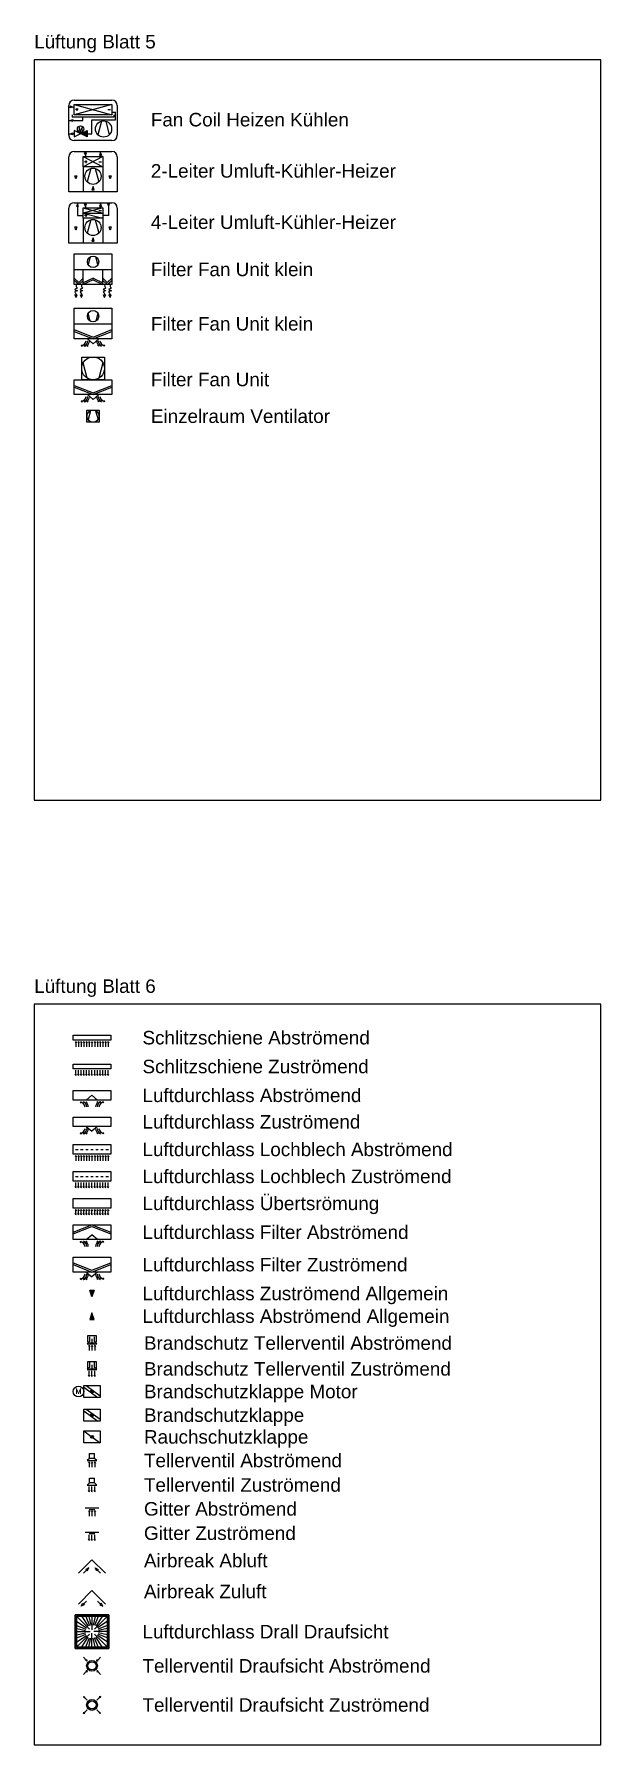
# Model space of a CAD drawing. Header units: millimetres. Extents: x 5800 to 16300, y -122162 to 14524.
# Drawn here: x 5800 to 16300, y -87164 to -55471 of the extents above; entities that cross this region are included whole.
import ezdxf
from ezdxf.enums import TextEntityAlignment as Align

# ---------------------------------------------------------------- set-up
doc = ezdxf.new("R2010")
doc.units = ezdxf.units.MM
doc.styles.add('Romans', font='Romans.shx')
doc.styles.get("Standard").update_dxf_attribs({"font": 'arial.ttf'})

# ---------------------------------------------------------------- blocks, each defined once
blk = doc.blocks.new('Einzelraum Ventilator')
for p, q in [((-112, -112), (-112, 112)), ((-112, 112), (112, 112)), ((-49, 101), (-93, -63)), ((49, 101), (93, -63)), ((112, 112), (112, -112)), ((112, -112), (-112, -112))]:
    blk.add_line(p, q)
blk.add_circle((0, 0), 113)
blk = doc.blocks.new('Luftdurchlass Drall Draufsicht')
at = {"ltscale": 0.35}
for p, q in [((-312, 311), (311, 311)), ((-312, 311, -12), (311, 311, -12)), ((-312, -312), (-312, 311)), ((-312, 311), (-312, 311, -12)), ((-312, 311, -12), (-312, -312, -12)), ((-312, 311), (311, 311)), ((-312, 311), (311, 311)), ((-312, -312), (-312, 311)), ((-312, 311), (-312, 311)), ((-312, 311), (-312, -312)), ((-285, 285, 350), (285, 285, 350)), ((-285, 285), (285, 285)), ((-285, -285, 350), (-285, 285, 350)), ((-285, 285, 350), (-285, 285)), ((-285, 285), (-285, -285)), ((-285, 285), (285, 285)), ((-285, 285), (285, 285)), ((-285, -285), (-285, 285)), ((-285, 285), (-285, 285)), ((-285, 285), (-285, -285)), ((285, -285, 350), (285, 285, 350)), ((285, 285, 350), (285, 285)), ((285, 285), (285, -285)), ((285, -285), (285, 285)), ((285, 285), (285, 285)), ((285, 285), (285, -285)), ((311, -312), (311, 311)), ((311, 311), (311, 311, -12)), ((311, 311, -12), (311, -312, -12)), ((311, -312), (311, 311)), ((311, 311), (311, 311)), ((311, 311), (311, -312)), ((-312, -312, -12), (311, -312, -12)), ((-312, -312), (311, -312)), ((-312, -312, -12), (-312, -312)), ((-312, -312, -12), (-312, -312, -12)), ((-312, -312), (311, -312)), ((-312, -312), (311, -312)), ((-312, -312), (-312, -312)), ((-285, -285), (285, -285)), ((-285, -285, 350), (285, -285, 350)), ((-285, -285), (-285, -285, 350)), ((-285, -285), (-285, -285)), ((-285, -285), (285, -285)), ((-285, -285), (285, -285)), ((-285, -285), (-285, -285)), ((285, -285), (285, -285, 350)), ((285, -285), (285, -285)), ((285, -285), (285, -285)), ((311, -312, -12), (311, -312)), ((311, -312, -12), (311, -312, -12)), ((311, -312), (311, -312))]:
    blk.add_line(p, q, dxfattribs=at)
at = {"lineweight": 25, "ltscale": 0.25}
for p, q in [((-280, 280, -12), (-44, 44, -12)), ((-280, 280), (-44, 44)), ((-280, 187, -12), (-104, 69, -12)), ((-280, 187), (-104, 69)), ((-280, 116, -12), (-115, 48, -12)), ((-280, 116), (-115, 48)), ((-280, 56, -12), (-123, 24, -12)), ((-280, 56), (-123, 24)), ((-280, 0, -12), (-31, 0, -12)), ((-280, 0), (-31, 0)), ((-187, 280, -12), (-69, 104, -12)), ((-187, 280), (-69, 104)), ((-116, 280, -12), (-48, 115, -12)), ((-116, 280), (-48, 115)), ((-56, 280, -12), (-24, 123, -12)), ((-56, 280), (-24, 123)), ((0, 280, -12), (0, 31, -12)), ((0, 280), (0, 31)), ((56, 280, -12), (24, 123, -12)), ((56, 280), (24, 123)), ((280, 0, -12), (31, 0, -12)), ((280, 0), (31, 0)), ((280, 280, -12), (44, 44, -12)), ((280, 280), (44, 44)), ((116, 280, -12), (48, 115, -12)), ((116, 280), (48, 115)), ((187, 280, -12), (69, 104, -12)), ((187, 280), (69, 104)), ((280, 187, -12), (104, 69, -12)), ((280, 187), (104, 69)), ((280, 116, -12), (115, 48, -12)), ((280, 116), (115, 48)), ((280, 56, -12), (123, 24, -12)), ((280, 56), (123, 24)), ((-280, -56, -12), (-123, -24, -12)), ((-280, -56), (-123, -24)), ((-280, -280, -12), (-44, -44, -12)), ((-280, -280), (-44, -44)), ((-280, -116, -12), (-115, -48, -12)), ((-280, -116), (-115, -48)), ((-280, -187, -12), (-104, -69, -12)), ((-280, -187), (-104, -69)), ((-187, -280, -12), (-69, -104, -12)), ((-187, -280), (-69, -104)), ((-116, -280, -12), (-48, -115, -12)), ((-116, -280), (-48, -115)), ((-56, -280, -12), (-24, -123, -12)), ((-56, -280), (-24, -123)), ((0, -280, -12), (0, -31, -12)), ((0, -280), (0, -31)), ((56, -280, -12), (24, -123, -12)), ((56, -280), (24, -123)), ((280, -280, -12), (44, -44, -12)), ((280, -280), (44, -44)), ((116, -280, -12), (48, -115, -12)), ((116, -280), (48, -115)), ((187, -280, -12), (69, -104, -12)), ((187, -280), (69, -104)), ((280, -187, -12), (104, -69, -12)), ((280, -187), (104, -69)), ((280, -116, -12), (115, -48, -12)), ((280, -116), (115, -48)), ((280, -56, -12), (123, -24, -12)), ((280, -56), (123, -24))]:
    blk.add_line(p, q, dxfattribs=at)
at = {"ltscale": 0.35}
for points in [[(-312, -312), (311, -312), (311, 311), (-312, 311)], [(-312, 311), (311, 311), (311, 311, -12), (-312, 311, -12)], [(-312, 311, -12), (311, 311, -12), (311, -312, -12), (-312, -312, -12)], [(-312, -312, -12), (-312, -312), (-312, 311), (-312, 311, -12)], [(-285, -285, 350), (285, -285, 350), (285, 285, 350), (-285, 285, 350)], [(-285, 285, 350), (285, 285, 350), (285, 285), (-285, 285)], [(-285, 285), (285, 285), (285, -285), (-285, -285)], [(-285, -285), (-285, -285, 350), (-285, 285, 350), (-285, 285)], [(285, 285), (285, 285, 350), (285, -285, 350), (285, -285)], [(311, 311, -12), (311, 311), (311, -312), (311, -312, -12)], [(-312, -312, -12), (311, -312, -12), (311, -312), (-312, -312)], [(-285, -285), (285, -285), (285, -285, 350), (-285, -285, 350)]]:
    blk.add_3dface(points, dxfattribs=at)
blk = doc.blocks.new('Tellerventil Draufsicht Abströmend')
h = blk.add_hatch(color=256)
h.dxf.hatch_style = 1
h.paths.add_polyline_path([(-97, 115), (-115, 97), (-88, 88)])
h = blk.add_hatch(color=256)
h.dxf.hatch_style = 1
h.paths.add_polyline_path([(115, 97), (97, 115), (88, 88)])
h = blk.add_hatch(color=256)
h.dxf.hatch_style = 1
h.paths.add_polyline_path([(-115, -97), (-97, -115), (-88, -88)])
h = blk.add_hatch(color=256)
h.dxf.hatch_style = 1
h.paths.add_polyline_path([(97, -115), (115, -97), (88, -88)])
for p, q in [((-159, 159), (-106, 106)), ((-97, 115), (-115, 97)), ((-88, 88), (-115, 97)), ((-88, 88), (-97, 115)), ((88, 88), (97, 115)), ((88, 88), (115, 97)), ((115, 97), (97, 115)), ((159, 159), (106, 106)), ((-159, -159), (-106, -106)), ((-88, -88), (-115, -97)), ((-115, -97), (-97, -115)), ((-88, -88), (-97, -115)), ((88, -88), (115, -97)), ((88, -88), (97, -115)), ((97, -115), (115, -97)), ((159, -159), (106, -106))]:
    blk.add_line(p, q)
for radius in [100, 75]:
    blk.add_circle((0, 0), radius)
blk = doc.blocks.new('Tellerventil Draufsicht Zuströmend')
h = blk.add_hatch(color=256)
h.dxf.hatch_style = 1
h.paths.add_polyline_path([(-150, 133), (-133, 150), (-159, 159)])
h = blk.add_hatch(color=256)
h.dxf.hatch_style = 1
h.paths.add_polyline_path([(133, 150), (150, 133), (159, 159)])
h = blk.add_hatch(color=256)
h.dxf.hatch_style = 1
h.paths.add_polyline_path([(-133, -150), (-150, -133), (-159, -159)])
h = blk.add_hatch(color=256)
h.dxf.hatch_style = 1
h.paths.add_polyline_path([(150, -133), (133, -150), (159, -159)])
for p, q in [((-159, 159), (-133, 150)), ((-159, 159), (-150, 133)), ((-150, 133), (-133, 150)), ((-88, 88), (-141, 141)), ((88, 88), (141, 141)), ((159, 159), (133, 150)), ((133, 150), (150, 133)), ((159, 159), (150, 133)), ((-159, -159), (-150, -133)), ((-159, -159), (-133, -150)), ((-133, -150), (-150, -133)), ((-88, -88), (-141, -141)), ((88, -88), (141, -141)), ((150, -133), (133, -150)), ((159, -159), (133, -150)), ((159, -159), (150, -133))]:
    blk.add_line(p, q)
for radius in [100, 75]:
    blk.add_circle((0, 0), radius)
blk = doc.blocks.new('Filter Fan Unit')
at = {"color": 7}
for p, q in [((-210, 695), (210, 695)), ((-210, 275), (-210, 695)), ((210, 695), (210, 275)), ((-106, 304), (-182, 588)), ((183, 588), (107, 304)), ((210, 275), (-210, 275))]:
    blk.add_line(p, q, dxfattribs=at)
at = {"color": 7, "linetype": 'Continuous', "lineweight": -3}
for p, q in [((-350, 275), (350, 275)), ((-350, 0), (-350, 275)), ((-350, 170), (0, 32)), ((-350, 137), (0, 0)), ((350, 0), (-350, 0)), ((-105, 0), (0, -90)), ((0, 32), (350, 170)), ((0, 0), (350, 137)), ((105, 0), (0, -90)), ((350, 275), (350, 0)), ((-221, -129), (-200, -113)), ((-221, -129), (-195, -136)), ((-157, -137), (-146, -113)), ((-157, -137), (-131, -131)), ((-111, -137), (-105, -111)), ((-111, -137), (-87, -125)), ((111, -137), (87, -125)), ((111, -137), (105, -111)), ((157, -137), (131, -131)), ((157, -137), (146, -113)), ((221, -129), (195, -136)), ((221, -129), (200, -113))]:
    blk.add_line(p, q, dxfattribs=at)
at = {"color": 7}
blk.add_circle((0, 485), 210, dxfattribs=at)
at = {"color": 7, "linetype": 'Continuous', "lineweight": -3}
for centre, radius, start, end in [((-232, -25), 105, 275.6431, 354.0111), ((-232, -25), 135, 303.6516, 354.0111), ((-232, -25), 165, 317.088, 354.0111), ((232, -25), 165, 185.9889, 222.912), ((232, -25), 135, 185.9889, 236.3484), ((232, -25), 105, 185.9889, 264.3569)]:
    blk.add_arc(centre, radius, start, end, dxfattribs=at)
blk = doc.blocks.new('Filter Fan Unit klein')
at = {"color": 7, "linetype": 'Continuous', "lineweight": -3}
for p, q in [((-350, 565), (350, 565)), ((-350, 0), (-350, 565)), ((350, 565), (350, 0)), ((-350, 275), (350, 275)), ((-350, 170), (0, 32)), ((-350, 137), (0, 0)), ((350, 0), (-350, 0)), ((-105, 0), (0, -90)), ((0, 32), (350, 170)), ((0, 0), (350, 137)), ((105, 0), (0, -90)), ((-221, -129), (-200, -113)), ((-221, -129), (-195, -136)), ((-157, -137), (-146, -113)), ((-157, -137), (-131, -131)), ((-111, -137), (-105, -111)), ((-111, -137), (-87, -125)), ((111, -137), (87, -125)), ((111, -137), (105, -111)), ((157, -137), (131, -131)), ((157, -137), (146, -113)), ((221, -129), (195, -136)), ((221, -129), (200, -113))]:
    blk.add_line(p, q, dxfattribs=at)
at = {"color": 7}
for p, q in [((-53, 330), (-91, 471)), ((92, 471), (53, 330))]:
    blk.add_line(p, q, dxfattribs=at)
blk.add_circle((0, 420), 105, dxfattribs=at)
at = {"color": 7, "linetype": 'Continuous', "lineweight": -3}
for centre, radius, start, end in [((-232, -25), 105, 275.6431, 354.0111), ((-232, -25), 135, 303.6516, 354.0111), ((-232, -25), 165, 317.088, 354.0111), ((232, -25), 165, 185.9889, 222.912), ((232, -25), 135, 185.9889, 236.3484), ((232, -25), 105, 185.9889, 264.3569)]:
    blk.add_arc(centre, radius, start, end, dxfattribs=at)
blk = doc.blocks.new('Filter Fan Unit SR')
at = {"color": 7, "linetype": 'Continuous', "lineweight": -3}
for p, q in [((-350, 565), (350, 565)), ((-350, 0), (-350, 565)), ((350, 565), (350, 0)), ((-350, 275), (350, 275)), ((-180, 0), (-350, 0)), ((180, 0), (-180, 0)), ((350, 0), (180, 0))]:
    blk.add_line(p, q, dxfattribs=at)
at = {"color": 7, "linetype": 'Continuous'}
for p, q in [((-53, 511), (-91, 369)), ((92, 369), (53, 511)), ((-265, 39), (-350, 114)), ((-265, 0), (-350, 75)), ((-265, 39), (-180, 114)), ((-265, 0), (-180, 75)), ((-180, 0), (-180, 275)), ((0, 114), (-180, 28)), ((0, 86), (-180, 0)), ((0, 114), (180, 28)), ((0, 86), (180, 0)), ((180, 0), (180, 275)), ((265, 39), (180, 114)), ((265, 0), (180, 75)), ((265, 39), (350, 114)), ((265, 0), (350, 75)), ((-315, -241), (-335, -191)), ((-335, -191), (-295, -191)), ((-315, -241), (-295, -191)), ((-215, -241), (-235, -191)), ((-235, -191), (-195, -191)), ((-215, -241), (-195, -191)), ((215, -241), (195, -191)), ((195, -191), (235, -191)), ((215, -241), (235, -191)), ((315, -241), (295, -191)), ((295, -191), (335, -191)), ((315, -241), (335, -191))]:
    blk.add_line(p, q, dxfattribs=at)
blk.add_circle((0, 420), 105, dxfattribs=at)
for points in [[(-315, -15), (-315, -49), (-265, -72), (-388, -89), (-241, -116), (-370, -134), (-315, -157), (-315, -183), (-315, -191)], [(-215, -15), (-215, -49), (-165, -72), (-288, -89), (-141, -116), (-270, -134), (-215, -157), (-215, -183), (-215, -191)], [(215, -15), (215, -49), (265, -72), (142, -89), (289, -116), (159, -134), (214, -157), (215, -183), (215, -191)], [(315, -15), (315, -49), (365, -72), (242, -89), (389, -116), (259, -134), (314, -157), (315, -183), (315, -191)]]:
    blk.add_open_spline(points, degree=3, knots=[0, 0, 0, 0, 35.355339, 91.257038, 147.158738, 203.060437, 238.415776, 249.986285, 249.986285, 249.986285, 249.986285], dxfattribs=at)
blk = doc.blocks.new('Fan Coil Heizen Kühlen')
at = {"linetype": 'Continuous'}
blk.add_hatch(color=256, dxfattribs=at).paths.add_polyline_path([(-110, -307), (-110, -188), (-230, -248)])
for p, q in [((-350, 375), (350, 375)), ((-450, -275), (-450, 275)), ((-450, 248), (-424, 248)), ((-450, 0), (-424, 0)), ((-376, 248), (-424, 264)), ((-424, 264), (-424, 231)), ((-376, 248), (-424, 231)), ((-424, 0), (-376, 17)), ((-424, 0), (-376, -17)), ((-384, 102), (-384, 60)), ((384, 60), (-384, 60)), ((-376, 248), (-350, 248)), ((-376, 17), (-376, -17)), ((-376, 0), (-189, 0)), ((-376, 0), (-350, 0)), ((-350, 295), (350, 105)), ((350, 295), (-350, 105)), ((-275, 200), (-325, 200)), ((-300, 225), (-300, 175)), ((-189, 0), (-189, 60)), ((-22, -248), (-22, 13)), ((-22, 13), (418, 13)), ((275, 200), (325, 200)), ((350, 152), (418, 152)), ((384, 102), (384, 60)), ((418, 13), (418, 152)), ((450, 275), (450, -275)), ((-450, -248), (-424, -248)), ((-424, -248), (-376, -231)), ((-424, -248), (-376, -264)), ((-376, -231), (-376, -264)), ((-376, -248), (-350, -248)), ((-376, -248), (-350, -248)), ((-110, -307), (-350, -188)), ((-350, -188), (-350, -307)), ((-350, -307), (-110, -188)), ((-230, -220), (-230, -248)), ((-110, -188), (-110, -307)), ((-110, -248), (-22, -248)), ((155, -15), (87, -265)), ((235, -15), (302, -265)), ((350, -375), (-350, -375))]:
    blk.add_line(p, q, dxfattribs=at)
blk.add_lwpolyline([(-350, 295), (350, 295), (350, 105), (-350, 105), (-350, 295)], dxfattribs=at)
for centre, radius in [((-230, -160), 60), ((195, -160), 150)]:
    blk.add_circle(centre, radius, dxfattribs=at)
for centre, start, end in [((-350, 275), 90, 180), ((350, 275), 0, 90), ((-350, -275), 180, 270), ((350, -275), 270, 0)]:
    blk.add_arc(centre, 100, start, end, dxfattribs=at)
at = {"linetype": 'Continuous', "style": 'Romans'}
blk.add_text('M', height=80, dxfattribs=at).set_placement((-230, -160), align=Align.MIDDLE_CENTER)
blk = doc.blocks.new('4-Leiter Umluft-Kühler-Heizer')
at = {"linetype": 'Continuous'}
for p, q in [((-450, 0), (-450, 650)), ((-350, 750), (350, 750)), ((-290, 726), (-307, 678)), ((-273, 678), (-307, 678)), ((-290, 750), (-290, 726)), ((-290, 726), (-273, 678)), ((-290, 678), (-290, 512)), ((-183, 654), (183, 559)), ((183, 654), (-183, 559)), ((-140, 678), (-157, 726)), ((-123, 726), (-157, 726)), ((-140, 750), (-140, 726)), ((-140, 678), (-123, 726)), ((-140, 678), (-140, 654)), ((140, 726), (123, 678)), ((123, 678), (157, 678)), ((140, 726), (140, 750)), ((140, 726), (157, 678)), ((140, 654), (140, 678)), ((290, 678), (273, 726)), ((273, 726), (307, 726)), ((290, 726), (290, 750)), ((290, 678), (307, 726)), ((290, 512), (290, 678)), ((450, 650), (450, 0)), ((-183, 559), (183, 464)), ((-183, 464), (-183, 0)), ((-108, 512), (-158, 512)), ((-133, 537), (-133, 487)), ((-40, 435), (-107, 185)), ((40, 435), (107, 185)), ((108, 607), (158, 607)), ((183, 464), (183, 0)), ((450, 0), (-450, 0)), ((-316, 240), (-335, 300)), ((-335, 300), (-297, 300)), ((-297, 300), (-316, 240)), ((0, 100), (-19, 40)), ((-19, 40), (19, 40)), ((19, 40), (0, 100)), ((316, 240), (298, 300)), ((298, 300), (335, 300)), ((335, 300), (316, 240))]:
    blk.add_line(p, q, dxfattribs=at)
for p, q in [((-290, 512), (-183, 512)), ((-183, 559), (183, 559)), ((290, 512), (183, 512))]:
    blk.add_line(p, q)
blk.add_lwpolyline([(-183, 654), (183, 654), (183, 464), (-183, 464), (-183, 654)], dxfattribs=at)
blk.add_circle((0, 290), 150, dxfattribs=at)
for centre, start, end in [((-350, 650), 90, 180), ((350, 650), 0, 90)]:
    blk.add_arc(centre, 100, start, end, dxfattribs=at)
blk = doc.blocks.new('2-Leiter Umluft-Kühler-Heizer')
at = {"linetype": 'Continuous'}
for p, q in [((-450, 0), (-450, 650)), ((-350, 750), (350, 750)), ((-183, 654), (183, 464)), ((183, 654), (-183, 464)), ((-140, 678), (-157, 726)), ((-123, 726), (-157, 726)), ((-140, 750), (-140, 726)), ((-140, 678), (-123, 726)), ((-140, 678), (-140, 654)), ((140, 726), (123, 678)), ((123, 678), (157, 678)), ((140, 726), (140, 750)), ((140, 726), (157, 678)), ((140, 654), (140, 678)), ((450, 650), (450, 0)), ((-183, 464), (-183, 0)), ((-108, 559), (-158, 559)), ((-133, 584), (-133, 534)), ((-40, 435), (-107, 185)), ((40, 435), (107, 185)), ((108, 559), (158, 559)), ((183, 464), (183, 0)), ((450, 0), (-450, 0)), ((-316, 240), (-335, 300)), ((-335, 300), (-297, 300)), ((-297, 300), (-316, 240)), ((0, 100), (-19, 40)), ((-19, 40), (19, 40)), ((19, 40), (0, 100)), ((316, 240), (298, 300)), ((298, 300), (335, 300)), ((335, 300), (316, 240))]:
    blk.add_line(p, q, dxfattribs=at)
blk.add_lwpolyline([(-183, 654), (183, 654), (183, 464), (-183, 464), (-183, 654)], dxfattribs=at)
blk.add_circle((0, 290), 150, dxfattribs=at)
for centre, start, end in [((-350, 650), 90, 180), ((350, 650), 0, 90)]:
    blk.add_arc(centre, 100, start, end, dxfattribs=at)
blk = doc.blocks.new('Schlitzschiene Abströmend')
for p, q in [((-350, 0), (350, 0)), ((-350, -88), (-350, 0)), ((350, 0), (350, -88)), ((350, -88), (-350, -88))]:
    blk.add_line(p, q)
at = {"color": 7}
for p, q in [((-300, -113), (-312, -137)), ((-300, -113), (-288, -137)), ((-300, -113), (-300, -213)), ((-250, -113), (-262, -137)), ((-250, -113), (-238, -137)), ((-250, -113), (-250, -213)), ((-200, -113), (-212, -137)), ((-200, -113), (-188, -137)), ((-200, -113), (-200, -213)), ((-150, -113), (-162, -137)), ((-150, -113), (-138, -137)), ((-150, -113), (-150, -213)), ((-100, -113), (-112, -137)), ((-100, -113), (-88, -137)), ((-100, -113), (-100, -213)), ((-50, -113), (-62, -137)), ((-50, -113), (-38, -137)), ((-50, -113), (-50, -213)), ((0, -113), (-12, -137)), ((0, -113), (12, -137)), ((0, -113), (0, -213)), ((50, -113), (38, -137)), ((50, -113), (62, -137)), ((50, -113), (50, -213)), ((100, -113), (88, -137)), ((100, -113), (112, -137)), ((100, -113), (100, -213)), ((150, -113), (138, -137)), ((150, -113), (162, -137)), ((150, -113), (150, -213)), ((200, -113), (188, -137)), ((200, -113), (212, -137)), ((200, -113), (200, -213)), ((250, -113), (238, -137)), ((250, -113), (262, -137)), ((250, -113), (250, -213)), ((300, -113), (288, -137)), ((300, -113), (312, -137)), ((300, -113), (300, -213))]:
    blk.add_line(p, q, dxfattribs=at)
blk = doc.blocks.new('Schlitzschiene Zuströmend')
for p, q in [((-350, 0), (350, 0)), ((-350, -88), (-350, 0)), ((350, 0), (350, -88)), ((350, -88), (-350, -88))]:
    blk.add_line(p, q)
at = {"color": 7}
for p, q in [((-300, -213), (-312, -188)), ((-300, -213), (-300, -113)), ((-300, -213), (-288, -188)), ((-250, -213), (-262, -188)), ((-250, -213), (-250, -113)), ((-250, -213), (-238, -188)), ((-200, -213), (-212, -188)), ((-200, -213), (-200, -113)), ((-200, -213), (-188, -188)), ((-150, -213), (-162, -188)), ((-150, -213), (-150, -113)), ((-150, -213), (-138, -188)), ((-100, -213), (-112, -188)), ((-100, -213), (-100, -113)), ((-100, -213), (-88, -188)), ((-50, -213), (-62, -188)), ((-50, -213), (-50, -113)), ((-50, -213), (-38, -188)), ((0, -213), (-12, -188)), ((0, -213), (0, -113)), ((0, -213), (12, -188)), ((50, -213), (38, -188)), ((50, -213), (50, -113)), ((50, -213), (62, -188)), ((100, -213), (88, -188)), ((100, -213), (100, -113)), ((100, -213), (112, -188)), ((150, -213), (138, -188)), ((150, -213), (150, -113)), ((150, -213), (162, -188)), ((200, -213), (188, -188)), ((200, -213), (200, -113)), ((200, -213), (212, -188)), ((250, -213), (238, -188)), ((250, -213), (250, -113)), ((250, -213), (262, -188)), ((300, -213), (288, -188)), ((300, -213), (300, -113)), ((300, -213), (312, -188))]:
    blk.add_line(p, q, dxfattribs=at)
blk = doc.blocks.new('Luftdurchlass Abströmend')
for p, q in [((-350, 0), (350, 0)), ((-350, -175), (-350, 0)), ((350, 0), (350, -175)), ((350, -175), (-350, -175))]:
    blk.add_line(p, q)
at = {"color": 7, "linetype": 'Continuous', "lineweight": -3}
for p, q in [((-221, -214), (-195, -207)), ((-221, -214), (-200, -230)), ((-157, -206), (-146, -230)), ((-157, -206), (-131, -212)), ((-111, -206), (-105, -232)), ((-111, -206), (-87, -218)), ((-105, -175), (0, -85)), ((105, -175), (0, -85)), ((111, -206), (87, -218)), ((111, -206), (105, -232)), ((157, -206), (131, -212)), ((157, -206), (146, -230)), ((221, -214), (195, -207)), ((221, -214), (200, -230))]:
    blk.add_line(p, q, dxfattribs=at)
for centre, radius, start, end in [((-232, -318), 105, 5.9889, 84.3569), ((-232, -318), 135, 5.9889, 56.3484), ((-232, -318), 165, 5.9889, 42.912), ((232, -318), 165, 137.088, 174.0111), ((232, -318), 135, 123.6516, 174.0111), ((232, -318), 105, 95.6431, 174.0111)]:
    blk.add_arc(centre, radius, start, end, dxfattribs=at)
blk = doc.blocks.new('Luftdurchlass Zuströmend')
for p, q in [((-350, 0), (350, 0)), ((-350, -175), (-350, 0)), ((350, 0), (350, -175)), ((350, -175), (-350, -175))]:
    blk.add_line(p, q)
at = {"color": 7, "linetype": 'Continuous', "lineweight": -3}
for p, q in [((-221, -304), (-200, -288)), ((-221, -304), (-195, -311)), ((-157, -312), (-146, -288)), ((-157, -312), (-131, -306)), ((-111, -312), (-105, -286)), ((-111, -312), (-87, -300)), ((-105, -175), (0, -265)), ((105, -175), (0, -265)), ((111, -312), (87, -300)), ((111, -312), (105, -286)), ((157, -312), (131, -306)), ((157, -312), (146, -288)), ((221, -304), (195, -311)), ((221, -304), (200, -288))]:
    blk.add_line(p, q, dxfattribs=at)
for centre, radius, start, end in [((-232, -200), 105, 275.6431, 354.0111), ((-232, -200), 135, 303.6516, 354.0111), ((-232, -200), 165, 317.088, 354.0111), ((232, -200), 165, 185.9889, 222.912), ((232, -200), 135, 185.9889, 236.3484), ((232, -200), 105, 185.9889, 264.3569)]:
    blk.add_arc(centre, radius, start, end, dxfattribs=at)
blk = doc.blocks.new('Luftdurchlass Lochblech Abströmend')
for p, q in [((-350, 0), (350, 0)), ((-350, -175), (-350, 0)), ((350, 0), (350, -175)), ((350, -175), (-350, -175)), ((-303, -88), (-257, -88)), ((-210, -88), (-163, -88)), ((-117, -88), (-70, -88)), ((-23, -88), (23, -88)), ((70, -88), (117, -88)), ((163, -88), (210, -88)), ((257, -88), (303, -88))]:
    blk.add_line(p, q)
at = {"color": 7}
for p, q in [((-300, -200), (-312, -224)), ((-300, -200), (-288, -224)), ((-300, -200), (-300, -300)), ((-250, -200), (-262, -224)), ((-250, -200), (-238, -224)), ((-250, -200), (-250, -300)), ((-200, -200), (-212, -224)), ((-200, -200), (-188, -224)), ((-200, -200), (-200, -300)), ((-150, -200), (-162, -224)), ((-150, -200), (-138, -224)), ((-150, -200), (-150, -300)), ((-100, -200), (-112, -224)), ((-100, -200), (-88, -224)), ((-100, -200), (-100, -300)), ((-50, -200), (-62, -224)), ((-50, -200), (-38, -224)), ((-50, -200), (-50, -300)), ((0, -200), (-12, -224)), ((0, -200), (12, -224)), ((0, -200), (0, -300)), ((50, -200), (38, -224)), ((50, -200), (62, -224)), ((50, -200), (50, -300)), ((100, -200), (88, -224)), ((100, -200), (112, -224)), ((100, -200), (100, -300)), ((150, -200), (138, -224)), ((150, -200), (162, -224)), ((150, -200), (150, -300)), ((200, -200), (188, -224)), ((200, -200), (212, -224)), ((200, -200), (200, -300)), ((250, -200), (238, -224)), ((250, -200), (262, -224)), ((250, -200), (250, -300)), ((300, -200), (288, -224)), ((300, -200), (312, -224)), ((300, -200), (300, -300))]:
    blk.add_line(p, q, dxfattribs=at)
blk = doc.blocks.new('Luftdurchlass Lochblech Zuströmend')
for p, q in [((-350, 0), (350, 0)), ((-350, -175), (-350, 0)), ((350, 0), (350, -175)), ((350, -175), (-350, -175)), ((-303, -88), (-257, -88)), ((-210, -88), (-163, -88)), ((-117, -88), (-70, -88)), ((-23, -88), (23, -88)), ((70, -88), (117, -88)), ((163, -88), (210, -88)), ((257, -88), (303, -88))]:
    blk.add_line(p, q)
at = {"color": 7}
for p, q in [((-300, -300), (-312, -276)), ((-300, -300), (-300, -200)), ((-300, -300), (-288, -276)), ((-250, -300), (-262, -276)), ((-250, -300), (-250, -200)), ((-250, -300), (-238, -276)), ((-200, -300), (-212, -276)), ((-200, -300), (-200, -200)), ((-200, -300), (-188, -276)), ((-150, -300), (-162, -276)), ((-150, -300), (-150, -200)), ((-150, -300), (-138, -276)), ((-100, -300), (-112, -276)), ((-100, -300), (-100, -200)), ((-100, -300), (-88, -276)), ((-50, -300), (-62, -276)), ((-50, -300), (-50, -200)), ((-50, -300), (-38, -276)), ((0, -300), (-12, -276)), ((0, -300), (0, -200)), ((0, -300), (12, -276)), ((50, -300), (38, -276)), ((50, -300), (50, -200)), ((50, -300), (62, -276)), ((100, -300), (88, -276)), ((100, -300), (100, -200)), ((100, -300), (112, -276)), ((150, -300), (138, -276)), ((150, -300), (150, -200)), ((150, -300), (162, -276)), ((200, -300), (188, -276)), ((200, -300), (200, -200)), ((200, -300), (212, -276)), ((250, -300), (238, -276)), ((250, -300), (250, -200)), ((250, -300), (262, -276)), ((300, -300), (288, -276)), ((300, -300), (300, -200)), ((300, -300), (312, -276))]:
    blk.add_line(p, q, dxfattribs=at)
blk = doc.blocks.new('Brandschutz Tellerventil Abströmend')
for p, q in [((-77, -125), (-77, 0)), ((-77, 0), (77, 0)), ((-77, -125), (-77, 0)), ((77, 0), (77, -125)), ((-47, -112), (-89, -153)), ((-89, -153), (89, -153)), ((-60, -125), (-77, -125)), ((-47, -24), (-47, -112)), ((-47, -136), (47, -136)), ((0, -62), (0, -136)), ((47, -112), (47, -24)), ((89, -153), (47, -112)), ((77, -125), (60, -125))]:
    blk.add_line(p, q)
at = {"color": 7}
for p, q in [((-50, -178), (-62, -202)), ((-50, -178), (-38, -202)), ((-50, -178), (-50, -278)), ((0, -178), (-12, -202)), ((0, -178), (12, -202)), ((0, -178), (0, -278)), ((50, -178), (38, -202)), ((50, -178), (38, -202)), ((50, -178), (62, -202)), ((50, -178), (50, -278))]:
    blk.add_line(p, q, dxfattribs=at)
blk = doc.blocks.new('Brandschutz Tellerventil Zuströmend')
for p, q in [((-77, -125), (-77, 0)), ((-77, 0), (77, 0)), ((-77, -125), (-77, 0)), ((77, 0), (77, -125)), ((-47, -112), (-89, -153)), ((-89, -153), (89, -153)), ((-60, -125), (-77, -125)), ((-47, -24), (-47, -112)), ((-47, -136), (47, -136)), ((0, -62), (0, -136)), ((47, -112), (47, -24)), ((89, -153), (47, -112)), ((77, -125), (60, -125))]:
    blk.add_line(p, q)
at = {"color": 7}
for p, q in [((-50, -278), (-62, -254)), ((-50, -278), (-50, -178)), ((-50, -278), (-38, -254)), ((0, -278), (-12, -254)), ((0, -278), (0, -178)), ((0, -278), (12, -254)), ((50, -278), (38, -254)), ((50, -278), (38, -254)), ((50, -278), (50, -178)), ((50, -278), (62, -254))]:
    blk.add_line(p, q, dxfattribs=at)
blk = doc.blocks.new('Rauchschutzklappe')
h = blk.add_hatch(color=256)
h.dxf.hatch_style = 1
h.paths.add_polyline_path([(26, 0, 1), (-26, 0, 1)])
for p, q in [((-150, 110), (150, 110)), ((-150, -110), (-150, 110)), ((-150, 110), (-21, 15)), ((150, 110), (150, -110)), ((150, -110), (-150, -110)), ((21, -15), (150, -110))]:
    blk.add_line(p, q)
blk.add_circle((0, 0), 25.8)
blk = doc.blocks.new('Tellerventil Abströmend')
for p, q in [((-47, -88), (-47, 0)), ((-47, 0), (47, 0)), ((47, -88), (47, 0)), ((-47, -88), (-89, -129)), ((-89, -129), (89, -129)), ((47, -88), (-47, -88)), ((89, -129), (47, -88))]:
    blk.add_line(p, q)
at = {"color": 7}
for p, q in [((-50, -154), (-62, -178)), ((-50, -154), (-62, -178)), ((-50, -154), (-38, -178)), ((-50, -154), (-50, -254)), ((-50, -154), (-38, -178)), ((-50, -154), (-50, -254)), ((0, -154), (-12, -178)), ((0, -154), (-12, -178)), ((0, -154), (12, -178)), ((0, -154), (0, -254)), ((0, -154), (12, -178)), ((0, -154), (0, -254)), ((50, -154), (38, -178)), ((50, -154), (38, -178)), ((50, -154), (62, -178)), ((50, -154), (50, -254)), ((50, -154), (62, -178)), ((50, -154), (50, -254))]:
    blk.add_line(p, q, dxfattribs=at)
blk = doc.blocks.new('Tellerventil Zuströmend')
for p, q in [((-47, -88), (-47, 0)), ((-47, 0), (47, 0)), ((47, -88), (47, 0)), ((-47, -88), (-89, -129)), ((-89, -129), (89, -129)), ((47, -88), (-47, -88)), ((89, -129), (47, -88))]:
    blk.add_line(p, q)
at = {"color": 7}
for p, q in [((-50, -254), (-62, -230)), ((-50, -254), (-62, -230)), ((-50, -254), (-50, -154)), ((-50, -254), (-50, -154)), ((-50, -254), (-38, -230)), ((-50, -254), (-38, -230)), ((0, -254), (-12, -230)), ((0, -254), (-12, -230)), ((0, -254), (0, -154)), ((0, -254), (0, -154)), ((0, -254), (12, -230)), ((0, -254), (12, -230)), ((50, -254), (38, -230)), ((50, -254), (38, -230)), ((50, -254), (50, -154)), ((50, -254), (50, -154)), ((50, -254), (62, -230)), ((50, -254), (62, -230))]:
    blk.add_line(p, q, dxfattribs=at)
blk = doc.blocks.new('Gitter Abströmend')
at = {"color": 7}
for p, q in [((-125, 0), (125, 0)), ((-50, -50), (-62, -74)), ((-50, -25), (50, -25)), ((-50, -50), (-38, -74)), ((-50, -50), (-50, -150)), ((0, -50), (-12, -74)), ((0, -50), (12, -74)), ((0, -50), (0, -150)), ((50, -50), (38, -74)), ((50, -50), (62, -74)), ((50, -50), (50, -150))]:
    blk.add_line(p, q, dxfattribs=at)
blk = doc.blocks.new('Gitter Zuströmend')
at = {"color": 7}
for p, q in [((-125, 0), (125, 0)), ((-50, -150), (-62, -126)), ((-50, -25), (50, -25)), ((-50, -150), (-50, -50)), ((-50, -150), (-38, -126)), ((0, -150), (-12, -126)), ((0, -150), (0, -50)), ((0, -150), (12, -126)), ((50, -150), (38, -126)), ((50, -150), (50, -50)), ((50, -150), (62, -126))]:
    blk.add_line(p, q, dxfattribs=at)
blk = doc.blocks.new('Luftdurchlass Zuströmend Allgemein')
blk.add_hatch(color=256).paths.add_polyline_path([(38, 60), (-37, 60), (0, -60)])
for p, q in [((0, -60), (-37, 60)), ((-37, 60), (38, 60)), ((38, 60), (0, -60))]:
    blk.add_line(p, q)
blk = doc.blocks.new('Luftdurchlass Abströmend Allgemein')
blk.add_hatch(color=256).paths.add_polyline_path([(38, -60), (-37, -60), (0, 60)])
for p, q in [((0, 60), (-37, -60)), ((38, -60), (0, 60)), ((-37, -60), (38, -60))]:
    blk.add_line(p, q)
blk = doc.blocks.new('Luftdurchlass Filter Abströmend')
at = {"color": 7, "linetype": 'Continuous', "lineweight": -3}
for p, q in [((-350, 0), (350, 0)), ((-350, -275), (-350, 0)), ((-350, -138), (0, 0)), ((0, 0), (350, -138)), ((350, 0), (350, -275)), ((-350, -170), (0, -32)), ((350, -275), (-350, -275)), ((-221, -314), (-195, -307)), ((-221, -314), (-200, -330)), ((-157, -306), (-146, -330)), ((-157, -306), (-131, -312)), ((-111, -306), (-105, -332)), ((-111, -306), (-87, -318)), ((-105, -275), (0, -185)), ((0, -32), (350, -170)), ((105, -275), (0, -185)), ((111, -306), (87, -318)), ((111, -306), (105, -332)), ((157, -306), (131, -312)), ((157, -306), (146, -330)), ((221, -314), (195, -307)), ((221, -314), (200, -330))]:
    blk.add_line(p, q, dxfattribs=at)
for centre, radius, start, end in [((-232, -418), 105, 5.9889, 84.3569), ((-232, -418), 135, 5.9889, 56.3484), ((-232, -418), 165, 5.9889, 42.912), ((232, -418), 165, 137.088, 174.0111), ((232, -418), 135, 123.6516, 174.0111), ((232, -418), 105, 95.6431, 174.0111)]:
    blk.add_arc(centre, radius, start, end, dxfattribs=at)
blk = doc.blocks.new('Luftdurchlass Filter Zuströmend')
at = {"color": 7, "linetype": 'Continuous', "lineweight": -3}
for p, q in [((-350, 0), (350, 0)), ((-350, -275), (-350, 0)), ((350, 0), (350, -275)), ((-350, -105), (0, -243)), ((-350, -138), (0, -275)), ((350, -275), (-350, -275)), ((-105, -275), (0, -365)), ((0, -243), (350, -105)), ((0, -275), (350, -138)), ((105, -275), (0, -365)), ((-221, -404), (-200, -388)), ((-221, -404), (-195, -411)), ((-157, -412), (-146, -388)), ((-157, -412), (-131, -406)), ((-111, -412), (-105, -386)), ((-111, -412), (-87, -400)), ((111, -412), (87, -400)), ((111, -412), (105, -386)), ((157, -412), (131, -406)), ((157, -412), (146, -388)), ((221, -404), (195, -411)), ((221, -404), (200, -388))]:
    blk.add_line(p, q, dxfattribs=at)
for centre, radius, start, end in [((-232, -300), 105, 275.6431, 354.0111), ((-232, -300), 135, 303.6516, 354.0111), ((-232, -300), 165, 317.088, 354.0111), ((232, -300), 165, 185.9889, 222.912), ((232, -300), 135, 185.9889, 236.3484), ((232, -300), 105, 185.9889, 264.3569)]:
    blk.add_arc(centre, radius, start, end, dxfattribs=at)
blk = doc.blocks.new('Brandschutzklappe')
h = blk.add_hatch(color=256)
h.dxf.hatch_style = 1
h.paths.add_polyline_path([(26, 0, 1), (-26, 0, 1)])
for p, q in [((-150, 110), (150, 110)), ((-150, -110), (-150, 110)), ((-150, 78), (106, -110)), ((-106, 110), (150, -78)), ((150, 110), (150, -110)), ((150, -110), (-150, -110))]:
    blk.add_line(p, q)
blk.add_circle((0, 0), 25.8)
blk = doc.blocks.new('Brandschutzklappe Motor')
h = blk.add_hatch(color=256)
h.dxf.hatch_style = 1
h.paths.add_polyline_path([(26, 0, 1), (-26, 0, 1)])
for p, q in [((-150, 110), (150, 110)), ((-150, -110), (-150, 110)), ((-150, 78), (106, -110)), ((-106, 110), (150, -78)), ((150, 110), (150, -110)), ((150, -110), (-150, -110))]:
    blk.add_line(p, q)
for centre, radius in [((-250, 0), 100), ((0, 0), 25.8)]:
    blk.add_circle(centre, radius)
at = {"color": 240, "style": 'Romans'}
blk.add_text('M', height=100, dxfattribs=at).set_placement((-250, -45), align=Align.CENTER)
blk = doc.blocks.new('Airbreak Abluft')
for p, q in [((0, 125), (-250, -125)), ((0, 125), (0, 125)), ((0, 125), (250, -125)), ((-103, -70), (-158, -125)), ((-61, -28), (-116, -57)), ((-116, -57), (-90, -84)), ((-90, -84), (-61, -28)), ((61, -28), (116, -57)), ((90, -84), (61, -28)), ((116, -57), (90, -84)), ((103, -70), (158, -125))]:
    blk.add_line(p, q)
blk = doc.blocks.new('Airbreak Zuluft')
for p, q in [((0, 125), (-250, -125)), ((0, 125), (0, 125)), ((0, 125), (250, -125)), ((-200, -167), (-171, -112)), ((-144, -138), (-200, -167)), ((-171, -112), (-144, -138)), ((-103, -70), (-158, -125)), ((103, -70), (158, -125)), ((171, -112), (144, -138)), ((144, -138), (200, -167)), ((200, -167), (171, -112))]:
    blk.add_line(p, q)
blk = doc.blocks.new('Luftdurchlass Übertsrömung')
for p, q in [((-350, 0), (350, 0)), ((-350, -175), (-350, 0)), ((350, 0), (350, -175)), ((350, -175), (-350, -175))]:
    blk.add_line(p, q)
at = {"color": 7}
for p, q in [((-300, -200), (-312, -224)), ((-300, -300), (-312, -276)), ((-300, -200), (-288, -224)), ((-300, -300), (-300, -200)), ((-300, -300), (-288, -276)), ((-250, -200), (-262, -224)), ((-250, -300), (-262, -276)), ((-250, -200), (-238, -224)), ((-250, -300), (-250, -200)), ((-250, -300), (-238, -276)), ((-200, -200), (-212, -224)), ((-200, -300), (-212, -276)), ((-200, -200), (-188, -224)), ((-200, -300), (-200, -200)), ((-200, -300), (-188, -276)), ((-150, -200), (-162, -224)), ((-150, -300), (-162, -276)), ((-150, -200), (-138, -224)), ((-150, -300), (-150, -200)), ((-150, -300), (-138, -276)), ((-100, -200), (-112, -224)), ((-100, -300), (-112, -276)), ((-100, -200), (-88, -224)), ((-100, -300), (-100, -200)), ((-100, -300), (-88, -276)), ((-50, -200), (-62, -224)), ((-50, -300), (-62, -276)), ((-50, -200), (-38, -224)), ((-50, -300), (-50, -200)), ((-50, -300), (-38, -276)), ((0, -200), (-12, -224)), ((0, -300), (-12, -276)), ((0, -200), (12, -224)), ((0, -300), (0, -200)), ((0, -300), (12, -276)), ((50, -200), (38, -224)), ((50, -300), (38, -276)), ((50, -200), (62, -224)), ((50, -300), (50, -200)), ((50, -300), (62, -276)), ((100, -200), (88, -224)), ((100, -300), (88, -276)), ((100, -200), (112, -224)), ((100, -300), (100, -200)), ((100, -300), (112, -276)), ((150, -200), (138, -224)), ((150, -300), (138, -276)), ((150, -200), (162, -224)), ((150, -300), (150, -200)), ((150, -300), (162, -276)), ((200, -200), (188, -224)), ((200, -300), (188, -276)), ((200, -200), (212, -224)), ((200, -300), (200, -200)), ((200, -300), (212, -276)), ((250, -200), (238, -224)), ((250, -300), (238, -276)), ((250, -200), (262, -224)), ((250, -300), (250, -200)), ((250, -300), (262, -276)), ((300, -200), (288, -224)), ((300, -300), (288, -276)), ((300, -200), (312, -224)), ((300, -300), (300, -200)), ((300, -300), (312, -276))]:
    blk.add_line(p, q, dxfattribs=at)

msp = doc.modelspace()

# ---------------------------------------------------------------- linework, layer by layer
for points in [[(5800, -55945), (5800, -69665), (16300, -69665), (16300, -55945), (5800, -55945)], [(5800, -73444), (5800, -87164), (16300, -87164), (16300, -73444), (5800, -73444)]]:
    msp.add_lwpolyline(points)

# ---------------------------------------------------------------- block references
for name, p in [('Fan Coil Heizen Kühlen', (6890, -57068)), ('2-Leiter Umluft-Kühler-Heizer', (6890, -58393)), ('4-Leiter Umluft-Kühler-Heizer', (6890, -59343)), ('Filter Fan Unit SR', (6890, -60108)), ('Filter Fan Unit klein', (6890, -61115)), ('Filter Fan Unit', (6890, -62147)), ('Einzelraum Ventilator', (6890, -62549)), ('Schlitzschiene Abströmend', (6871, -74019)), ('Schlitzschiene Zuströmend', (6871, -74553)), ('Luftdurchlass Abströmend', (6871, -75043)), ('Luftdurchlass Zuströmend', (6871, -75533)), ('Luftdurchlass Lochblech Abströmend', (6871, -76045)), ('Luftdurchlass Lochblech Zuströmend', (6871, -76545)), ('Luftdurchlass Übertsrömung', (6871, -77045)), ('Luftdurchlass Filter Abströmend', (6871, -77529)), ('Luftdurchlass Filter Zuströmend', (6871, -78130)), ('Luftdurchlass Zuströmend Allgemein', (6871, -78802)), ('Luftdurchlass Abströmend Allgemein', (6871, -79222)), ('Brandschutz Tellerventil Abströmend', (6871, -79582)), ('Brandschutz Tellerventil Zuströmend', (6871, -80060)), ('Brandschutzklappe Motor', (6871, -80619)), ('Brandschutzklappe', (6871, -81056)), ('Rauchschutzklappe', (6871, -81459)), ('Tellerventil Abströmend', (6871, -81769)), ('Tellerventil Zuströmend', (6871, -82223)), ('Gitter Abströmend', (6871, -82777)), ('Gitter Zuströmend', (6871, -83227)), ('Airbreak Abluft', (6871, -83860)), ('Airbreak Zuluft', (6871, -84431)), ('Luftdurchlass Drall Draufsicht', (6871, -85068)), ('Tellerventil Draufsicht Abströmend', (6871, -85701)), ('Tellerventil Draufsicht Zuströmend', (6871, -86426))]:
    msp.add_blockref(name, p)

# ---------------------------------------------------------------- texts
at = {"color": 7}
for s, p in [('Fan Coil Heizen Kühlen', (7962, -57054)), ('2-Leiter Umluft-Kühler-Heizer', (7962, -58004)), ('4-Leiter Umluft-Kühler-Heizer', (7962, -58954)), ('Filter Fan Unit klein', (7962, -59829)), ('Filter Fan Unit klein', (7962, -60836)), ('Filter Fan Unit', (7962, -61868)), ('Einzelraum Ventilator', (7962, -62549)), ('Schlitzschiene Abströmend', (7807, -74063)), ('Schlitzschiene Zuströmend', (7807, -74597)), ('Luftdurchlass Abströmend', (7807, -75131)), ('Luftdurchlass Zuströmend', (7807, -75621)), ('Luftdurchlass Lochblech Abströmend', (7807, -76133)), ('Luftdurchlass Lochblech Zuströmend', (7807, -76633)), ('Luftdurchlass Übertsrömung', (7807, -77133)), ('Luftdurchlass Filter Abströmend', (7807, -77667)), ('Luftdurchlass Filter Zuströmend', (7807, -78268)), ('Luftdurchlass Zuströmend Allgemein', (7807, -78802)), ('Luftdurchlass Abströmend Allgemein', (7807, -79222)), ('Brandschutz Tellerventil Abströmend', (7834, -79721)), ('Brandschutz Tellerventil Zuströmend', (7834, -80199)), ('Brandschutzklappe Motor', (7834, -80619)), ('Brandschutzklappe', (7834, -81056)), ('Rauchschutzklappe', (7834, -81459)), ('Tellerventil Abströmend', (7834, -81896)), ('Tellerventil Zuströmend', (7834, -82350)), ('Gitter Abströmend', (7834, -82793)), ('Gitter Zuströmend', (7834, -83243)), ('Airbreak Abluft', (7834, -83751)), ('Airbreak Zuluft', (7834, -84323)), ('Luftdurchlass Drall Draufsicht', (7807, -85068)), ('Tellerventil Draufsicht Abströmend', (7807, -85701)), ('Tellerventil Draufsicht Zuströmend', (7807, -86426))]:
    msp.add_text(s, height=250, dxfattribs=at).set_placement(p, align=Align.MIDDLE_LEFT)
at = {"char_height": 250, "attachment_point": 4}
for s, insert in [('Lüftung Blatt 5', (5800, -55647)), ('Lüftung Blatt 6', (5800, -73146))]:
    msp.add_mtext_dynamic_manual_height_columns(s, width=4100.87, gutter_width=12.5, heights=[0], dxfattribs=dict(at, insert=insert))

doc.saveas('drawing.dxf')
